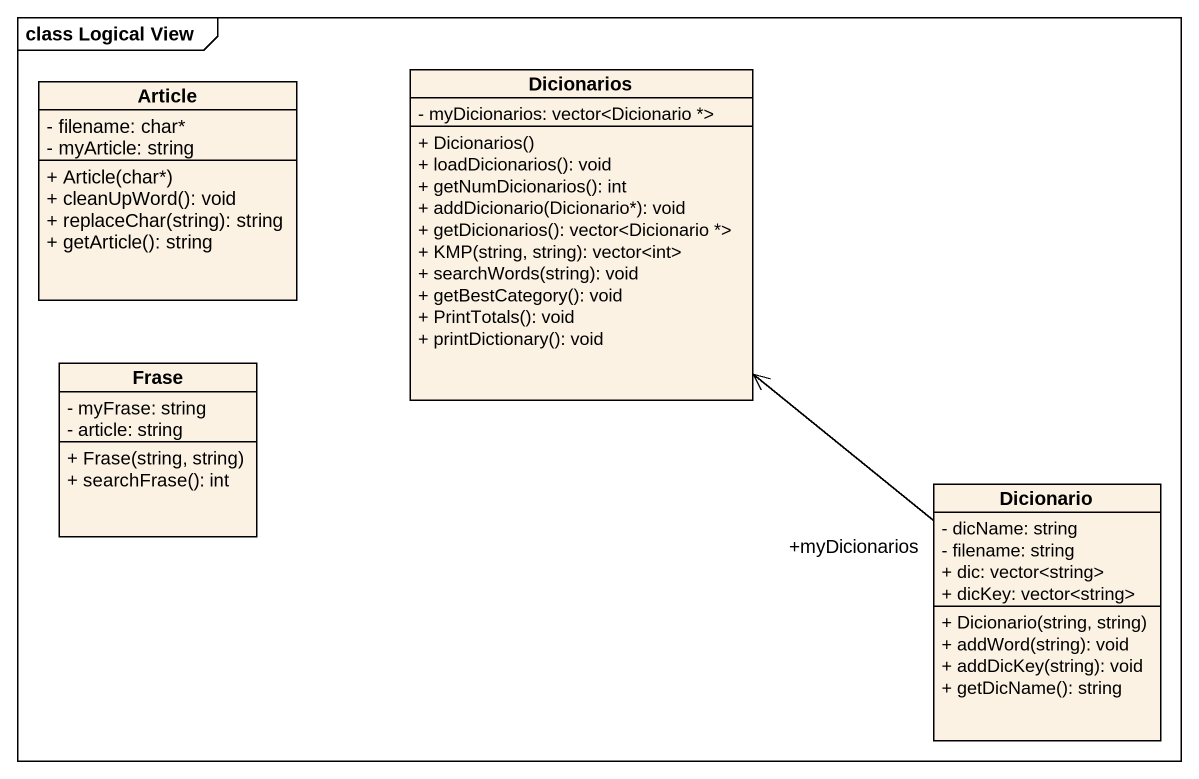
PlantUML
@startuml
mainframe class Logical View
hide circle
hide empty members
skinparam classAttributeIconSize 0
class Article {
  - filename: char*
  - myArticle: string
  + Article(char*)
  + cleanUpWord(): void
  + replaceChar(string): string
  + getArticle(): string
}
class Dicionarios {
  - myDicionarios: vector<Dicionario *>
  + Dicionarios()
  + loadDicionarios(): void
  + getNumDicionarios(): int
  + addDicionario(Dicionario*): void
  + getDicionarios(): vector<Dicionario *>
  + KMP(string, string): vector<int>
  + searchWords(string): void
  + getBestCategory(): void
  + PrintTotals(): void
  + printDictionary(): void
}
class Frase {
  - myFrase: string
  - article: string
  + Frase(string, string)
  + searchFrase(): int
}
class Dicionario {
  - dicName: string
  - filename: string
  + dic: vector<string>
  + dicKey: vector<string>
  + Dicionario(string, string)
  + addWord(string): void
  + addDicKey(string): void
  + getDicName(): string
}
Dicionario "+myDicionarios" -up-> Dicionarios
@enduml
